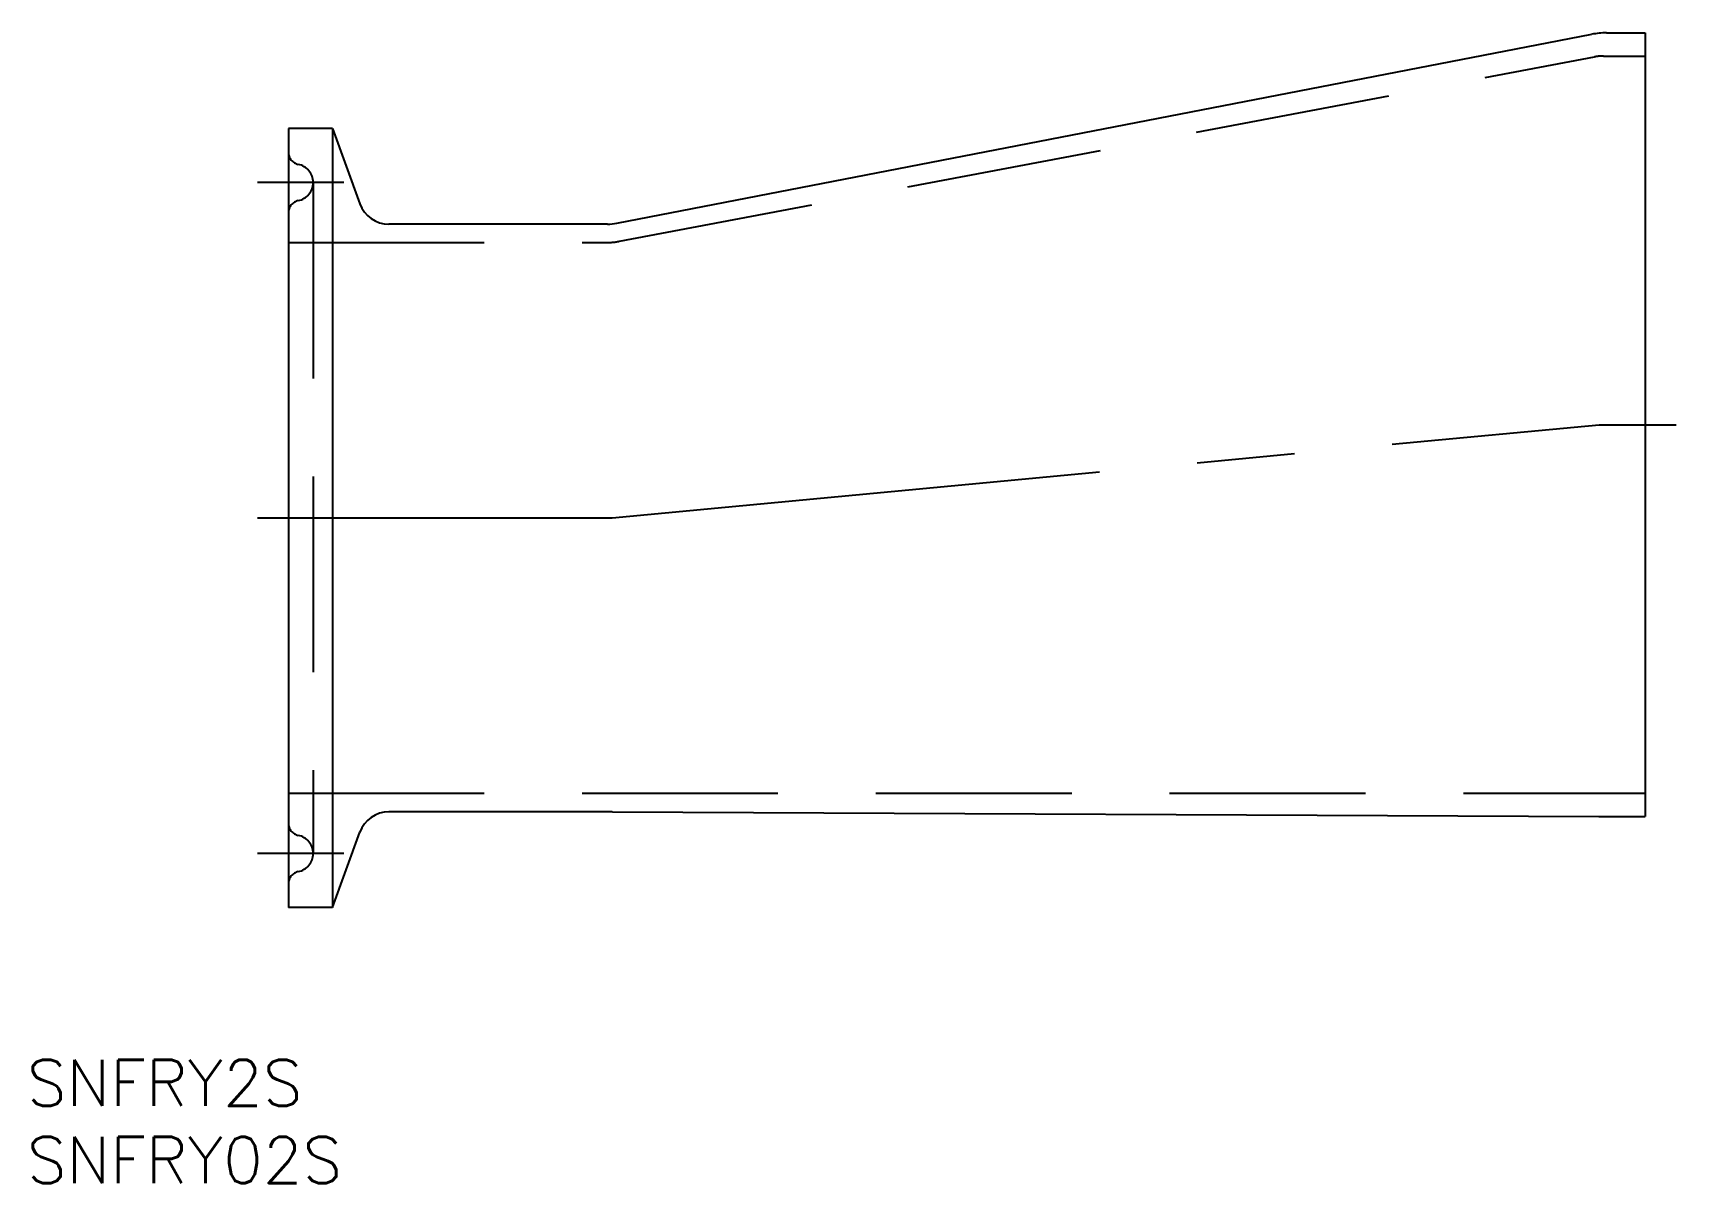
# Model space of a CAD drawing. Extents: x -17 to 90, y -43 to 31.
import ezdxf

# ---------------------------------------------------------------- set-up
doc = ezdxf.new("R2010")
doc.units = 0
doc.linetypes.add('CENTER', pattern=[50.8, 31.75, -6.35, 6.35, -6.35])
doc.linetypes.add('DASHED', pattern=[19.05, 12.7, -6.35])
doc.layers.get('0').update_dxf_attribs({"linetype": 'CONTINUOUS'})
doc.layers.add('CENTER', color=1, linetype='CENTER')
doc.styles.get("Standard").update_dxf_attribs({"font": 'txt.shx', "height": 3, "bigfont": 'bigfont.shx'})

msp = doc.modelspace()

# ---------------------------------------------------------------- linework, layer by layer
at = {"color": 7, "linetype": 'CONTINUOUS'}
for p, q in [((21.3, 19.11), (84.53, 31.36)), ((85.48, 31.45), (88, 31.45)), ((88, 31.45), (88, -19.35)), ((0, 25.25), (0, -25.25)), ((2.85, 25.25), (0, 25.25)), ((2.85, 25.25), (2.85, -25.25)), ((2.85, 25.25), (4.63, 20.37)), ((20.69, 19.05), (6.51, 19.05)), ((20.99, -19.05), (6.51, -19.05)), ((21.01, -19.05), (84.99, -19.35)), ((85.01, -19.35), (88, -19.35)), ((2.85, -25.25), (4.63, -20.37)), ((2.85, -25.25), (0, -25.25))]:
    msp.add_line(p, q, dxfattribs=at)
at = {"color": 3, "linetype": 'DASHED'}
for p, q in [((21.46, 17.94), (84.71, 29.89)), ((85.3, 29.95), (88, 29.95)), ((1.6, 21.75), (1.6, -21.75)), ((0, 17.85), (20.53, 17.85)), ((0, -17.85), (88, -17.85))]:
    msp.add_line(p, q, dxfattribs=at)
at = {"color": 7, "linetype": 'CONTINUOUS'}
for centre, radius, start, end in [((85.48, 26.45), 5, 90, 100.9652), ((6.51, 21.05), 2, 200, 270), ((20.69, 22.25), 3.2, 270, 280.9652), ((6.51, -21.05), 2, 90, 160), ((20.99, -22.25), 3.2, 89.7314, 90), ((85.01, -14.35), 5, 269.7314, 270)]:
    msp.add_arc(centre, radius, start, end, dxfattribs=at)
at = {"color": 3, "linetype": 'DASHED'}
for centre, radius, start, end in [((85.3, 26.75), 3.2, 90, 100.7061), ((0.8, 23.71), 0.8, 180, 258.463), ((0.4, 21.75), 1.2, 281.537, 78.463), ((0.8, 19.79), 0.8, 101.537, 180), ((20.53, 22.85), 5, 270, 280.7061), ((0.8, -19.79), 0.8, 180, 258.463), ((0.4, -21.75), 1.2, 281.537, 78.463), ((0.8, -23.71), 0.8, 101.537, 180)]:
    msp.add_arc(centre, radius, start, end, dxfattribs=at)
at = {"layer": 'CENTER', "color": 1, "linetype": 'CENTER'}
for p, q in [((3.6, 21.75), (-2, 21.75)), ((21, 0), (85, 6.05)), ((85, 6.05), (90, 6.05)), ((-2, 0), (21, 0)), ((3.6, -21.75), (-2, -21.75))]:
    msp.add_line(p, q, dxfattribs=at)

# ---------------------------------------------------------------- texts
at = {"color": 7, "linetype": 'CONTINUOUS'}
for s, p in [('SNFRY2S', (-16.96, -38.12)), ('SNFRY02S', (-16.96, -43.12))]:
    msp.add_text(s, height=3, dxfattribs=at).set_placement(p)

doc.saveas('drawing.dxf')
